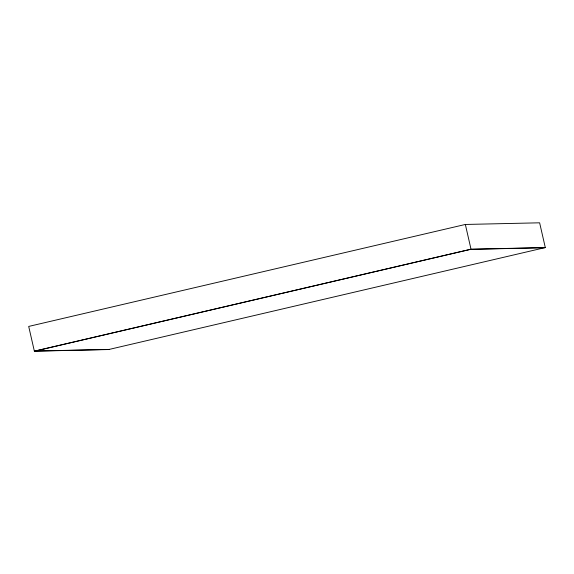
<?xml version="1.0" encoding="UTF-8"?>
<svg xmlns="http://www.w3.org/2000/svg" width="574" height="574" viewBox="0 0 574 574"><rect width="100%" height="100%" fill="white"/><g stroke="black" fill="none" stroke-linecap="round" stroke-linejoin="round"><path stroke-width="0.86" d="M465.349 224.456L28.7 326.427L34.368 351.188L108.651 349.544L545.3 247.573L539.632 222.812L465.349 224.456L471.017 249.216L545.3 247.573M34.368 351.188L471.017 249.216M544.568 247.724L470.479 249.36L35.1 351.037L109.189 349.401"/></g></svg>
